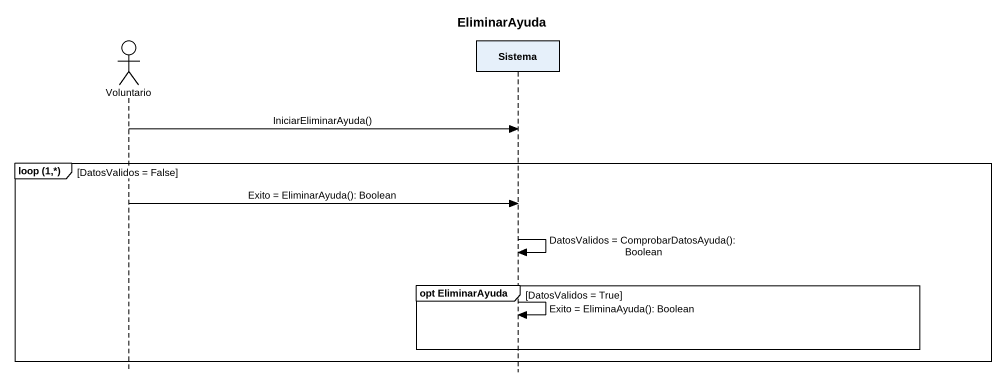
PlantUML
@startuml
title EliminarAyuda
hide footbox
actor Voluntario
participant Sistema

Voluntario -> Sistema : IniciarEliminarAyuda()
group loop (1,*) [DatosValidos = False]
  Voluntario -> Sistema : Exito = EliminarAyuda(): Boolean
  Sistema -> Sistema : DatosValidos = ComprobarDatosAyuda(): Boolean
  group opt EliminarAyuda [DatosValidos = True]
    Sistema -> Sistema : Exito = EliminaAyuda(): Boolean
  end
end
@enduml
